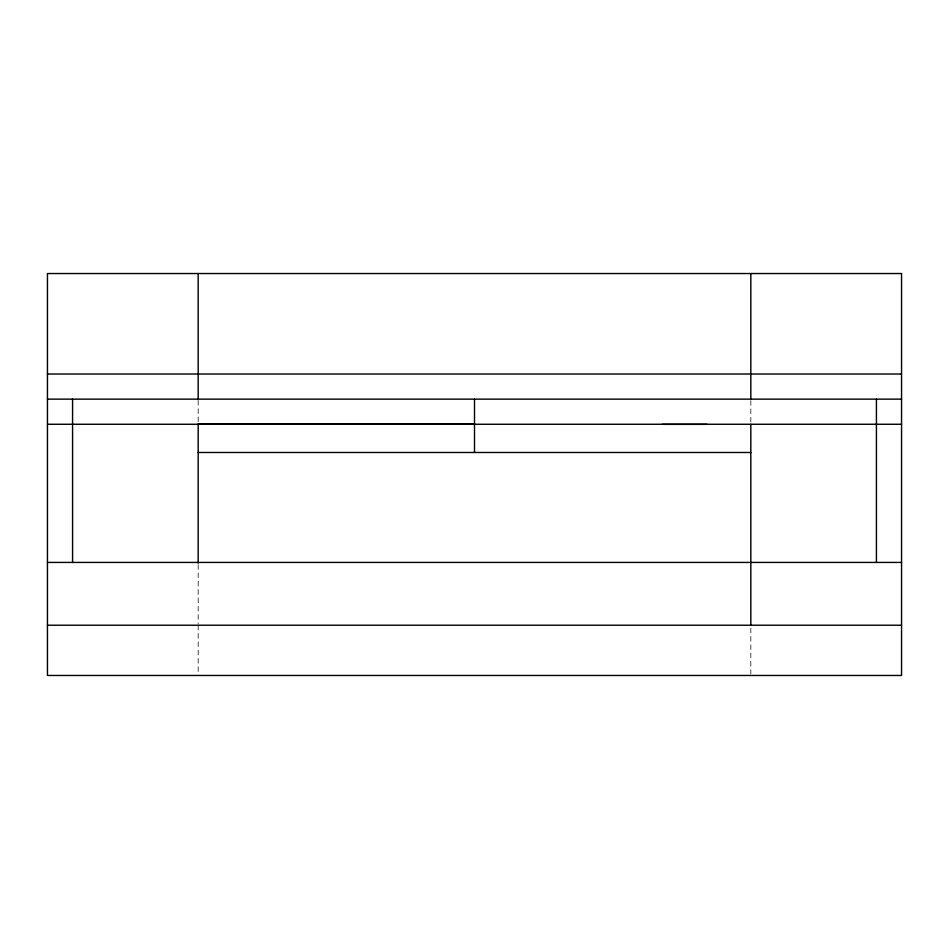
<?xml version="1.0" encoding="UTF-8"?>
<svg xmlns="http://www.w3.org/2000/svg" width="949" height="949" viewBox="0 0 949 949"><rect width="100%" height="100%" fill="white"/><g stroke="black" fill="none" stroke-linecap="round" stroke-linejoin="round"><path stroke-width="0.71" stroke-dasharray="4.75 3.56" d="M750.825 400.62L750.825 422.863M750.825 628.179L750.825 673.992M198.175 400.395L198.175 422.388M198.175 564.691L198.175 623.766M198.175 625.225L198.175 675.463"/><path stroke-width="1.42" d="M662.188 424.345L707.147 424.345M47.45 374.013L901.55 374.013M47.45 399.138L901.55 399.138M474.5 423.847L198.175 423.847L198.175 563.208M47.45 424.262L901.55 424.262M198.175 452.483L750.825 452.483M47.45 562.425L901.55 562.425M47.45 625.225L901.55 625.225M876.425 399.138L876.425 562.425M750.825 273.537L750.825 399.138M750.825 424.262L750.825 625.225M474.5 399.138L474.5 452.483M198.175 273.537L198.175 399.138M72.575 399.138L72.575 562.425M901.55 273.537L47.45 273.537L47.45 675.463L901.55 675.463L901.55 273.537"/></g></svg>
